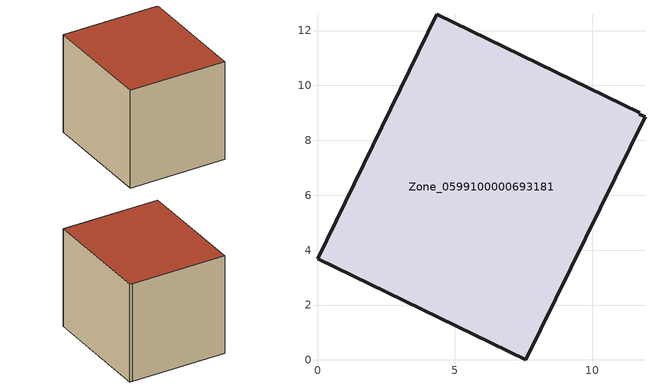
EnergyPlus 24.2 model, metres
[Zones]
Zone_0599100000693181
 floor ground (C_G): 0,3.68 4.34,12.6 11.74,9 11.72,8.96 11.93,8.86 7.58,0 z0
 wall outside (C_F): 4.34,12.6 0,3.68 7.58,0 11.93,8.86 11.72,8.96 11.74,9 4.34,12.6 z0:8.65
 roof outside (C_R): 0,3.68 7.58,0 11.93,8.86 11.72,8.96 11.74,9 4.34,12.6 z8.65
[BUILDING]
Pand.0599100000693181: North Axis=0; Terrain=City; Loads Convergence Tolerance Value=0.04; Temperature Convergence Tolerance Value=0.4; Solar Distribution=FullExterior; Maximum Number of Warmup Days=25; Minimum Number of Warmup Days=1
[Site:Location]
Rotterdam.The.Hague.AP_ZH_NLD Design_Conditions: Latitude=51.96; Longitude=4.45; Time Zone=1; Elevation=-4.5
[SITE:GROUNDTEMPERATURE:BUILDINGSURFACE]
18, 18, 18, 18, 18, 18, 18, 18, 18, 18, 18, 18
[MATERIAL] Thermal Absorptance=0.9; Solar Absorptance=0.7; Visible Absorptance=0.7
Name | Roughness | Thickness | Conductivity | Density | Specific Heat
G.TI.1946 | MediumSmooth | 0.15 | 1 | 540 | 1210
F.TI.1946 | Rough | 0.3 | 0.857143 | 1920 | 840
R.TI.1946 | MediumRough | 0.2 | 0.1 | 1500 | 1000
[CONSTRUCTION]
C_G: G.TI.1946
C_F: F.TI.1946
C_R: R.TI.1946
[ZONE]
Zone_0599100000693181: Type=1; Multiplier=1; Ceiling Height=Autocalculate; Volume=Autocalculate; Floor Area=autocalculate; Part of Total Floor Area=Yes
[ZONEINFILTRATION:DESIGNFLOWRATE]
Infil_Zone_0599100000693181: Zone or ZoneList or Space or SpaceList=Zone_0599100000693181; Schedule=AlwaysOn; Design Flow Rate Calculation Method=Flow/Area; Flow Rate per Floor Area=0.003; Constant Term Coefficient=1; Temperature Term Coefficient=0; Velocity Term Coefficient=0; Velocity Squared Term Coefficient=0
[HVACTEMPLATE:ZONE:IDEALLOADSAIRSYSTEM]
Zone_0599100000693181: Maximum Heating Supply Air Temperature=50; Minimum Cooling Supply Air Temperature=13; Maximum Heating Supply Air Humidity Ratio=0.0156; Minimum Cooling Supply Air Humidity Ratio=0.0077; Heating Limit=NoLimit; Cooling Limit=NoLimit; Dehumidification Control Type=ConstantSensibleHeatRatio; Cooling Sensible Heat Ratio=0.7; Dehumidification Setpoint=60; Humidification Control Type=None; Humidification Setpoint=30; Outdoor Air Method=None; Outdoor Air Flow Rate per Person=0.00944; Outdoor Air Flow Rate per Zone Floor Area=0; Outdoor Air Flow Rate per Zone=0; Demand Controlled Ventilation Type=None; Outdoor Air Economizer Type=NoEconomizer; Heat Recovery Type=None; Sensible Heat Recovery Effectiveness=0.7; Latent Heat Recovery Effectiveness=0.65
[ZONECONTROL:THERMOSTAT]
ThermostatControl_Zone_0599100000693181: Zone or ZoneList=Zone_0599100000693181; Control Type Schedule=DualSetpointControlType; Control 1=Thermostat_Zone_0599100000693181; Temperature Difference Between Cutout And Setpoint=0
[THERMOSTATSETPOINT:DUALSETPOINT]
Thermostat_Zone_0599100000693181: Heating Setpoint Temperature Schedule=HeatingSetpoint_Zone_0599100000693181; Cooling Setpoint Temperature Schedule=CoolingSetpoint_Zone_0599100000693181
[SCHEDULE:COMPACT]
HeatingSetpoint_Zone_0599100000693181: Through: 12/31, For: AllDays, Until: 24:00, 21
CoolingSetpoint_Zone_0599100000693181: Through: 12/31, For: AllDays, Until: 24:00, 24
DualSetpointControlType: Through: 12/31, For: AllDays, Until: 24:00, 4
AlwaysOn: Through: 12/31, For: AllDays, Until: 24:00, 1
